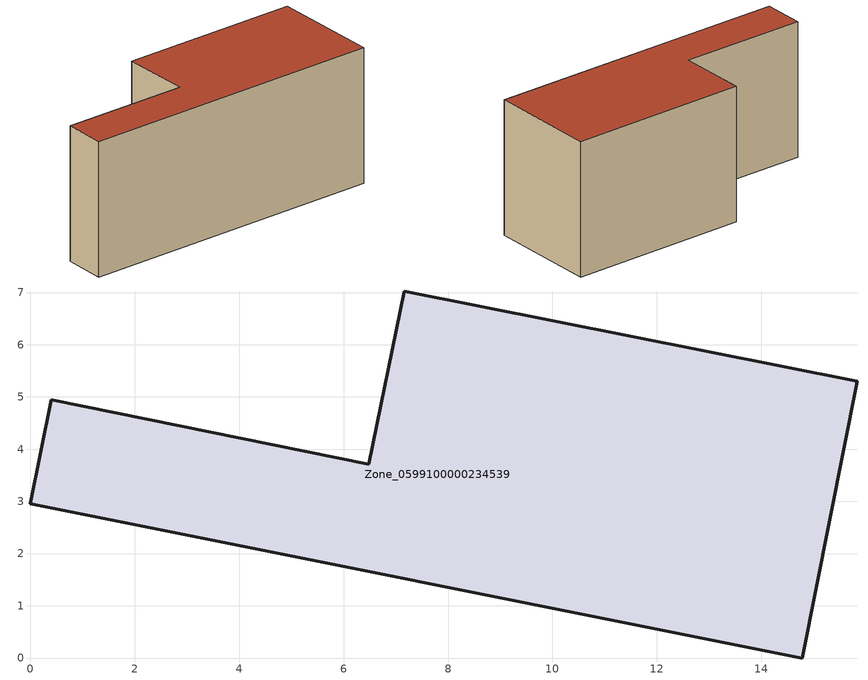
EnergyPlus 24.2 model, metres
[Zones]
Zone_0599100000234539
 floor ground (C_G): 14.79,0 0,2.96 0.41,4.95 6.49,3.71 7.17,7.03 15.84,5.3 z0
 wall outside (C_F): 14.79,0 15.84,5.3 7.17,7.03 6.49,3.71 0.41,4.95 0,2.96 14.79,0 z0:6.69
 roof outside (C_R): 0,2.96 14.79,0 15.84,5.3 7.17,7.03 6.49,3.71 0.41,4.95 z6.69
[BUILDING]
Pand.0599100000234539: North Axis=0; Terrain=City; Loads Convergence Tolerance Value=0.04; Temperature Convergence Tolerance Value=0.4; Solar Distribution=FullExterior; Maximum Number of Warmup Days=25; Minimum Number of Warmup Days=1
[Site:Location]
Rotterdam.The.Hague.AP_ZH_NLD Design_Conditions: Latitude=51.96; Longitude=4.45; Time Zone=1; Elevation=-4.5
[SITE:GROUNDTEMPERATURE:BUILDINGSURFACE]
18, 18, 18, 18, 18, 18, 18, 18, 18, 18, 18, 18
[MATERIAL] Thermal Absorptance=0.9; Solar Absorptance=0.7; Visible Absorptance=0.7
Name | Roughness | Thickness | Conductivity | Density | Specific Heat
G.TI.1946 | MediumSmooth | 0.15 | 1 | 540 | 1210
F.TI.1946 | Rough | 0.3 | 0.857143 | 1920 | 840
R.TI.1946 | MediumRough | 0.2 | 0.1 | 1500 | 1000
[CONSTRUCTION]
C_G: G.TI.1946
C_F: F.TI.1946
C_R: R.TI.1946
[ZONE]
Zone_0599100000234539: Type=1; Multiplier=1; Ceiling Height=Autocalculate; Volume=Autocalculate; Floor Area=autocalculate; Part of Total Floor Area=Yes
[ZONEINFILTRATION:DESIGNFLOWRATE]
Infil_Zone_0599100000234539: Zone or ZoneList or Space or SpaceList=Zone_0599100000234539; Schedule=AlwaysOn; Design Flow Rate Calculation Method=Flow/Area; Flow Rate per Floor Area=0.003; Constant Term Coefficient=1; Temperature Term Coefficient=0; Velocity Term Coefficient=0; Velocity Squared Term Coefficient=0
[HVACTEMPLATE:ZONE:IDEALLOADSAIRSYSTEM]
Zone_0599100000234539: Maximum Heating Supply Air Temperature=50; Minimum Cooling Supply Air Temperature=13; Maximum Heating Supply Air Humidity Ratio=0.0156; Minimum Cooling Supply Air Humidity Ratio=0.0077; Heating Limit=NoLimit; Cooling Limit=NoLimit; Dehumidification Control Type=ConstantSensibleHeatRatio; Cooling Sensible Heat Ratio=0.7; Dehumidification Setpoint=60; Humidification Control Type=None; Humidification Setpoint=30; Outdoor Air Method=None; Outdoor Air Flow Rate per Person=0.00944; Outdoor Air Flow Rate per Zone Floor Area=0; Outdoor Air Flow Rate per Zone=0; Demand Controlled Ventilation Type=None; Outdoor Air Economizer Type=NoEconomizer; Heat Recovery Type=None; Sensible Heat Recovery Effectiveness=0.7; Latent Heat Recovery Effectiveness=0.65
[ZONECONTROL:THERMOSTAT]
ThermostatControl_Zone_0599100000234539: Zone or ZoneList=Zone_0599100000234539; Control Type Schedule=DualSetpointControlType; Control 1=Thermostat_Zone_0599100000234539; Temperature Difference Between Cutout And Setpoint=0
[THERMOSTATSETPOINT:DUALSETPOINT]
Thermostat_Zone_0599100000234539: Heating Setpoint Temperature Schedule=HeatingSetpoint_Zone_0599100000234539; Cooling Setpoint Temperature Schedule=CoolingSetpoint_Zone_0599100000234539
[SCHEDULE:COMPACT]
HeatingSetpoint_Zone_0599100000234539: Through: 12/31, For: AllDays, Until: 24:00, 21
CoolingSetpoint_Zone_0599100000234539: Through: 12/31, For: AllDays, Until: 24:00, 24
DualSetpointControlType: Through: 12/31, For: AllDays, Until: 24:00, 4
AlwaysOn: Through: 12/31, For: AllDays, Until: 24:00, 1
